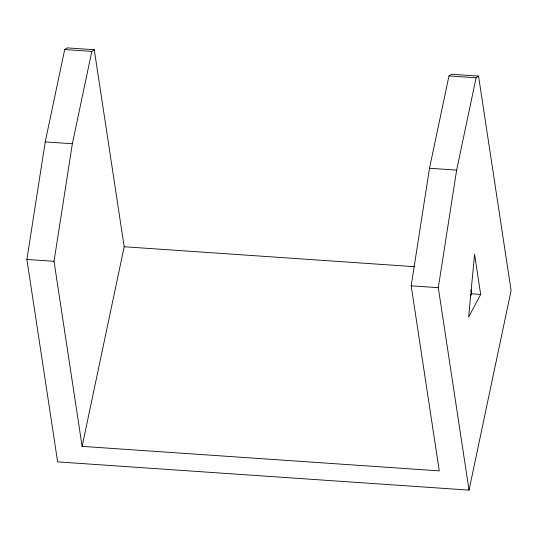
<?xml version="1.0" encoding="UTF-8"?>
<svg xmlns="http://www.w3.org/2000/svg" width="538" height="538" viewBox="0 0 538 538"><rect width="100%" height="100%" fill="white"/><g stroke="black" fill="none" stroke-linecap="round" stroke-linejoin="round"><path stroke-width="0.81" d="M26.9 259.444L45.239 141.884L64.695 49.55L67.149 47.875L94.271 49.731L124.184 246.754L82.119 446.365L439.27 470.885L411.18 285.826L429.512 168.26L448.974 75.932L451.429 74.251L478.551 76.114L511.1 290.52L469.035 490.125L57.633 461.886L26.9 259.444L54.029 261.307L82.119 446.365M54.029 261.307L72.361 143.747L91.816 51.413L94.271 49.731M469.035 490.125L438.302 287.689L456.641 170.122L476.096 77.795L478.551 76.114M470.468 296.001L471.638 293.802L471.012 289.706M480.676 294.421L468.618 317.124L474.583 254.272L480.676 294.421L471.638 293.802M64.695 49.55L91.816 51.413M448.974 75.932L476.096 77.795M45.239 141.884L72.361 143.747M429.512 168.26L456.641 170.122M124.184 246.754L414.267 266.666M411.18 285.826L438.302 287.689"/></g></svg>
